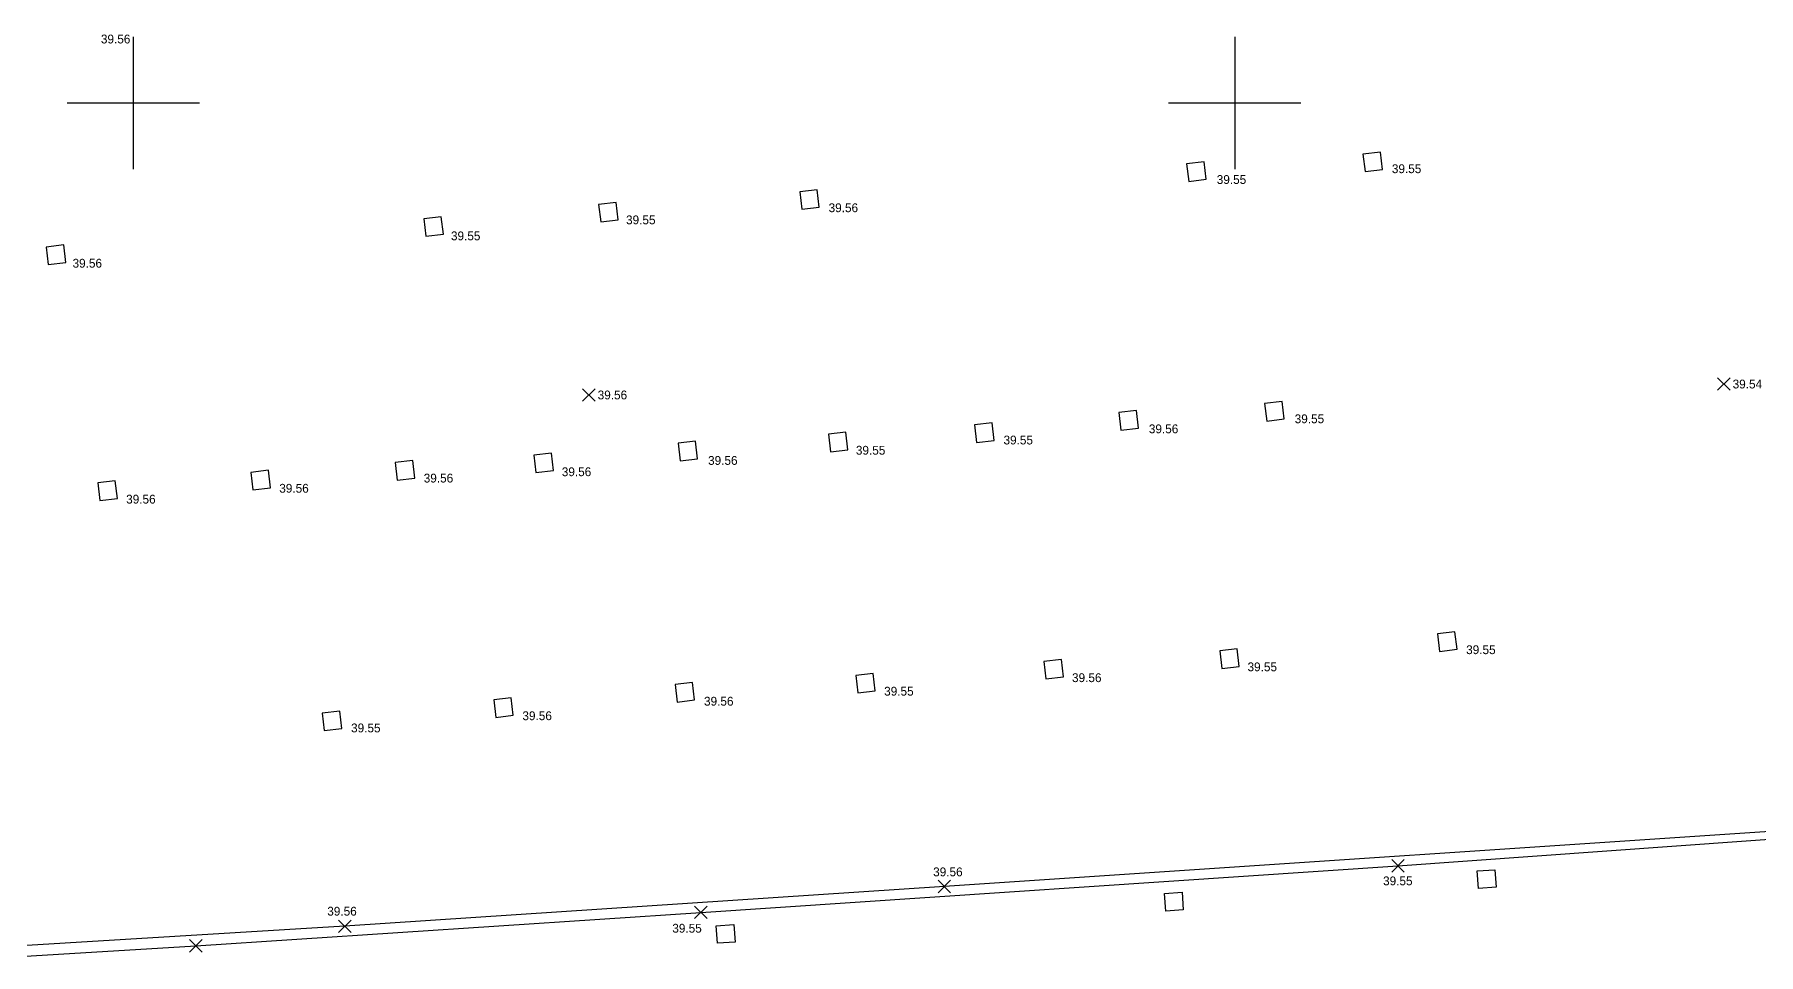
# Model space of a CAD drawing. Header units: metres. Extents: x -84460 to -84291, y -100758 to -100640.
# Drawn here: x -84402.24 to -84363.11, y -100719.33 to -100698.45 of the extents above; entities that cross this region are included whole.
import ezdxf

# ---------------------------------------------------------------- set-up
doc = ezdxf.new("R2010")
doc.units = ezdxf.units.M
doc.header["$MEASUREMENT"] = 0
doc.layers.get('0').update_dxf_attribs({"color": 35})
for name, color, linetype in [('Bases de pilares', 60, 'Continuous'), ('Contrucoes', 6, 'Continuous'), ('pontos correctos', 35, 'Continuous')]:
    doc.layers.add(name, color=color, linetype=linetype)

msp = doc.modelspace()

# ---------------------------------------------------------------- linework, layer by layer
at = {"color": 7}
for p, q in [((-84400, -100698.5), (-84400, -100701.5)), ((-84375, -100698.5), (-84375, -100701.5)), ((-84401.5, -100700), (-84398.5, -100700)), ((-84376.5, -100700), (-84373.5, -100700))]:
    msp.add_line(p, q, dxfattribs=at)
at = {"linetype": 'Continuous'}
for p, q in [((-84363.75676089834, -100706.2403028119, 39.54), (-84364.03956089832, -100706.5231028119, 39.54)), ((-84363.75676089834, -100706.5231028119, 39.54), (-84364.03956089832, -100706.2403028119, 39.54))]:
    msp.add_line(p, q, dxfattribs=at)
at = {"layer": 'Bases de pilares'}
for points in [[(-84376.04483423338, -100701.7797588461), (-84375.64758738082, -100701.7329086794), (-84375.69443754756, -100701.3356618268), (-84376.09168440013, -100701.3825119936)], [(-84372.04185274417, -100701.5587855514), (-84371.6446058916, -100701.5119353847), (-84371.69145605834, -100701.1146885321), (-84372.08870291091, -100701.1615386989)], [(-84384.82697172613, -100702.4141349638), (-84384.42972487355, -100702.3672847971), (-84384.4765750403, -100701.9700379445), (-84384.87382189288, -100702.0168881112)], [(-84393.36006190207, -100703.0267066324), (-84392.9628150495, -100702.9798564656), (-84393.00966521625, -100702.582609613), (-84393.40691206882, -100702.6294597798)], [(-84389.39023404168, -100702.7022305025), (-84388.9929871891, -100702.6553803357), (-84389.03983735586, -100702.2581334831), (-84389.43708420843, -100702.3049836499)], [(-84401.930731986, -100703.6686679337), (-84401.53348513343, -100703.621817767), (-84401.58033530018, -100703.2245709144), (-84401.97758215274, -100703.2714210812)], [(-84374.27459427092, -100707.2200940817), (-84373.87734741835, -100707.1732439149), (-84373.9241975851, -100706.7759970624), (-84374.32144443766, -100706.8228472291)], [(-84380.85928541434, -100707.7062489395), (-84380.46203856177, -100707.6593987727), (-84380.50888872852, -100707.2621519201), (-84380.90613558108, -100707.3090020869)], [(-84377.58320457936, -100707.4264501498), (-84377.1859577268, -100707.379599983), (-84377.23280789354, -100706.9823531305), (-84377.63005474611, -100707.0292032972)], [(-84384.17542914794, -100707.9182836962), (-84383.77818229538, -100707.8714335295), (-84383.82503246212, -100707.4741866769), (-84384.2222793147, -100707.5210368437)], [(-84390.86066182033, -100708.391156952), (-84390.46341496777, -100708.3443067852), (-84390.51026513452, -100707.9470599326), (-84390.90751198708, -100707.9939100994)], [(-84387.58868975373, -100708.1217561439), (-84387.19144290117, -100708.0749059772), (-84387.23829306792, -100707.6776591246), (-84387.63553992048, -100707.7245092914)], [(-84397.2849705906, -100708.7829640785), (-84396.88772373802, -100708.7361139118), (-84396.93457390477, -100708.3388670592), (-84397.33182075733, -100708.385717226)], [(-84394.00772866269, -100708.5622893268), (-84393.61048181013, -100708.5154391601), (-84393.65733197688, -100708.1181923075), (-84394.05457882944, -100708.1650424743)], [(-84400.75837458632, -100709.0218169254), (-84400.36112773375, -100708.9749667587), (-84400.4079779005, -100708.5777199061), (-84400.80522475307, -100708.6245700729)], [(-84370.35069396145, -100712.4477814635), (-84369.95344710887, -100712.4009312967), (-84370.00029727562, -100712.0036844441), (-84370.3975441282, -100712.0505346109)], [(-84379.28400420018, -100713.0753164652), (-84378.88675734762, -100713.0284662985), (-84378.93360751437, -100712.6312194459), (-84379.33085436693, -100712.6780696127)], [(-84375.29372514883, -100712.835378781), (-84374.89647829626, -100712.7885286142), (-84374.943328463, -100712.3912817616), (-84375.34057531558, -100712.4381319284)], [(-84387.6553669425, -100713.5974379419), (-84387.25812008994, -100713.5505877752), (-84387.3049702567, -100713.1533409226), (-84387.70221710925, -100713.2001910893)], [(-84383.55474527432, -100713.3910040919), (-84383.15749842176, -100713.3441539252), (-84383.20434858851, -100712.9469070726), (-84383.60159544107, -100712.9937572393)], [(-84391.77167141868, -100713.9457803876), (-84391.37442456611, -100713.8989302209), (-84391.42127473286, -100713.5016833683), (-84391.81852158543, -100713.548533535)], [(-84395.66527921877, -100714.2465183118), (-84395.2680323662, -100714.1996681451), (-84395.31488253294, -100713.8024212925), (-84395.71212938552, -100713.8492714593)]]:
    msp.add_lwpolyline(points, close=True, dxfattribs=at)
at = {"layer": 'Bases de pilares', "extrusion": (0.002638696321012479, -0.02035205656532305, 0.9997893933600653), "elevation": 1826.613399596259}
for points in [[(-96618.67897266972, -89014.79592934478), (-96618.70180737437, -89015.19527703323), (-96619.10115506282, -89015.17244232856), (-96619.07832035815, -89014.77309464011)], [(-96625.78712577441, -89014.38948508189), (-96625.80996047908, -89014.78883277034), (-96626.20930816751, -89014.76599806568), (-96626.18647346285, -89014.36665037723)], [(-96635.97023719447, -89013.80721467297), (-96635.99307189914, -89014.2065623614), (-96636.39241958757, -89014.18372765674), (-96636.36958488292, -89013.78437996829)]]:
    msp.add_lwpolyline(points, close=True, dxfattribs=at)
at = {"layer": 'Contrucoes'}
msp.add_polyline3d([(-84403.0684767614, -100725.5402462679, -0.5700000000000074), (-84422.40935240684, -100727.028787254, -0.5900000000000034), (-84422.85627565159, -100720.5711586171, -0.5810000000000031), (-84413.92662036262, -100720.0623949979, -0.5619999999999976), (-84398.58034100142, -100719.1313784739, -0.561000000000007), (-84387.1188223151, -100718.3728394813, -0.5670000000000073), (-84371.29372888643, -100717.3155807743, -0.561000000000007), (-84360.22600750638, -100716.5192438772, -0.5739999999999981), (-84360.2429509216, -100716.3601152479, -0.570999999999998), (-84381.58899342276, -100717.7853010389, -0.5559999999999974), (-84395.19806177724, -100718.6886965908, -0.5559999999999974), (-84416.73727234532, -100719.9942742805, -0.570999999999998)], dxfattribs=at)
at = {"layer": 'pontos correctos', "linetype": 'Continuous'}
for p, q in [((-84389.51860000001, -100706.4886, 39.562), (-84389.8014, -100706.7714, 39.562)), ((-84389.51860000001, -100706.7714, 39.562), (-84389.8014, -100706.4886, 39.562)), ((-84371.1526, -100717.1746, 39.552), (-84371.43539999999, -100717.4574, 39.552)), ((-84371.1526, -100717.4574, 39.552), (-84371.43539999999, -100717.1746, 39.552)), ((-84381.44760000001, -100717.6436, 39.562), (-84381.7304, -100717.9264, 39.562)), ((-84381.44760000001, -100717.9264, 39.562), (-84381.7304, -100717.6436, 39.562)), ((-84386.97760000001, -100718.2316, 39.552), (-84387.2604, -100718.5144, 39.552)), ((-84386.97760000001, -100718.5144, 39.552), (-84387.2604, -100718.2316, 39.552)), ((-84395.05660000001, -100718.5476, 39.562), (-84395.3394, -100718.8304, 39.562)), ((-84395.05660000001, -100718.8304, 39.562), (-84395.3394, -100718.5476, 39.562)), ((-84398.43860000001, -100718.9896, 39.552), (-84398.7214, -100719.2724, 39.552)), ((-84398.43860000001, -100719.2724, 39.552), (-84398.7214, -100718.9896, 39.552))]:
    msp.add_line(p, q, dxfattribs=at)

# ---------------------------------------------------------------- texts
at = {"color": 35, "insert": (-84363.69816089833, -100706.3817028119, 39.54), "char_height": 0.2, "attachment_point": 4}
msp.add_mtext('39.54', dxfattribs=at)
at = {"layer": 'pontos correctos', "color": 35, "char_height": 0.2, "attachment_point": 4}
for s, insert in [('39.56', (-84400.73535466574, -100698.5509077817, 39.562)), ('39.55', (-84371.433, -100701.495, 39.552)), ('39.55', (-84375.408, -100701.74, 39.552)), ('39.55', (-84388.816, -100702.656, 39.552)), ('39.56', (-84384.21800000001, -100702.381, 39.562)), ('39.55', (-84392.79000000001, -100703.019, 39.552)), ('39.56', (-84401.379, -100703.64, 39.562)), ('39.56', (-84389.46, -100706.63, 39.562)), ('39.55', (-84373.63900000001, -100707.171, 39.552)), ('39.55', (-84380.248, -100707.653, 39.552)), ('39.56', (-84376.94900000001, -100707.399, 39.562)), ('39.56', (-84386.954, -100708.116, 39.562)), ('39.55', (-84383.599, -100707.885, 39.552)), ('39.56', (-84393.408, -100708.517, 39.562)), ('39.56', (-84390.274, -100708.373, 39.562)), ('39.56', (-84396.687, -100708.748, 39.562)), ('39.56', (-84400.162, -100708.995, 39.562)), ('39.55', (-84369.747, -100712.412, 39.552)), ('39.55', (-84374.709, -100712.801, 39.552)), ('39.56', (-84378.693, -100713.047, 39.562)), ('39.56', (-84387.046, -100713.581, 39.562)), ('39.55', (-84382.95700000001, -100713.354, 39.552)), ('39.56', (-84391.168, -100713.911, 39.562)), ('39.55', (-84395.057, -100714.188, 39.552)), ('39.56', (-84381.84487978919, -100717.4549817904, 39.562)), ('39.55', (-84371.63277199518, -100717.6592379759, 39.552)), ('39.56', (-84395.5975398577, -100718.3474965823, 39.562)), ('39.55', (-84387.76585746859, -100718.7342078644, 39.552))]:
    msp.add_mtext(s, dxfattribs=dict(at, insert=insert))

doc.saveas('drawing.dxf')
